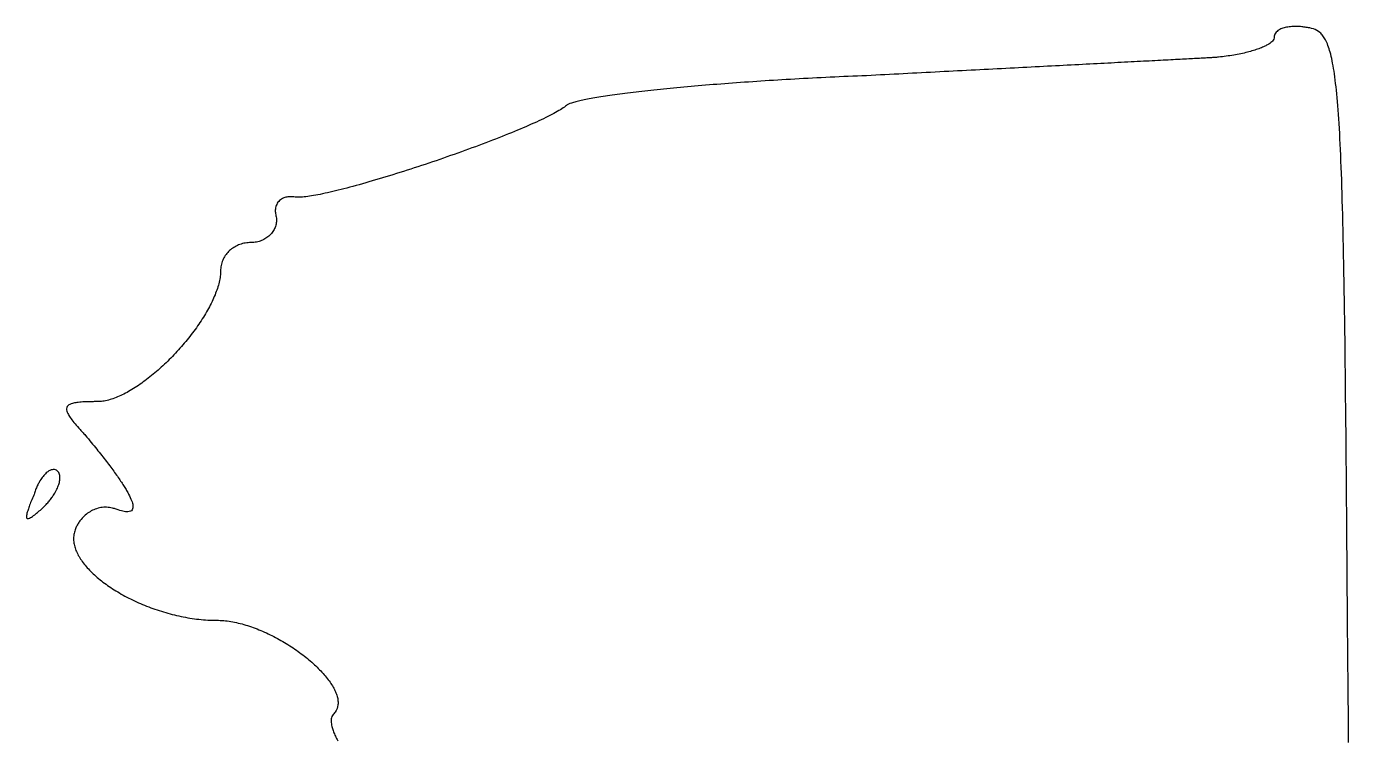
# Model space of a CAD drawing. Header units: metres. Extents: x 11 to 1970, y 60 to 2209.
# Drawn here: x 1302 to 1968, y 1849 to 2209 of the extents above; entities that cross this region are included whole.
import ezdxf

# ---------------------------------------------------------------- set-up
doc = ezdxf.new("R2010")
doc.units = ezdxf.units.M

msp = doc.modelspace()

# ---------------------------------------------------------------- linework, layer by layer
msp.add_lwpolyline([(1967.513469, 1848.502476), (1967.479, 1853.776), (1967.442071, 1859.112884), (1967.402688, 1864.513152), (1967.360857, 1869.976828), (1967.316584, 1875.503936), (1967.269875, 1881.0945), (1967.220736, 1886.748544), (1967.169173, 1892.466092), (1967.115192, 1898.247168), (1967.058799, 1904.091796), (1967, 1910), (1966.940284, 1918.085529), (1966.881072, 1926.023032), (1966.822268, 1933.813883), (1966.763776, 1941.459456), (1966.7055, 1948.961125), (1966.647344, 1956.320264), (1966.589212, 1963.538247), (1966.531008, 1970.616448), (1966.472636, 1977.556241), (1966.414, 1984.359), (1966.355004, 1991.026099), (1966.295552, 1997.558912), (1966.235548, 2003.958813), (1966.174896, 2010.227176), (1966.1135, 2016.365375), (1966.051264, 2022.374784), (1965.988092, 2028.256777), (1965.923888, 2034.012728), (1965.858556, 2039.644011), (1965.792, 2045.152), (1965.724124, 2050.538069), (1965.654832, 2055.803592), (1965.584028, 2060.949943), (1965.511616, 2065.978496), (1965.4375, 2070.890625), (1965.361584, 2075.687704), (1965.283772, 2080.371107), (1965.203968, 2084.942208), (1965.122076, 2089.402381), (1965.038, 2093.753), (1964.951644, 2097.995439), (1964.862912, 2102.131072), (1964.771708, 2106.161273), (1964.677936, 2110.087416), (1964.5815, 2113.910875), (1964.482304, 2117.633024), (1964.380252, 2121.255237), (1964.275248, 2124.778888), (1964.167196, 2128.205351), (1964.056, 2131.536), (1963.941564, 2134.772209), (1963.823792, 2137.915352), (1963.702588, 2140.966803), (1963.577856, 2143.927936), (1963.4495, 2146.800125), (1963.317424, 2149.584744), (1963.181532, 2152.283167), (1963.041728, 2154.896768), (1962.897916, 2157.426921), (1962.75, 2159.875), (1962.597884, 2162.242379), (1962.441472, 2164.530432), (1962.280668, 2166.740533), (1962.115376, 2168.874056), (1961.9455, 2170.932375), (1961.770944, 2172.916864), (1961.591612, 2174.828897), (1961.407408, 2176.669848), (1961.218236, 2178.441091), (1961.024, 2180.144), (1960.824604, 2181.779949), (1960.619952, 2183.350312), (1960.409948, 2184.856463), (1960.194496, 2186.299776), (1959.9735, 2187.681625), (1959.746864, 2189.003384), (1959.514492, 2190.266427), (1959.276288, 2191.472128), (1959.032156, 2192.621861), (1958.782, 2193.717), (1958.525724, 2194.758919), (1958.263232, 2195.748992), (1957.994428, 2196.688593), (1957.719216, 2197.579096), (1957.4375, 2198.421875), (1957.149184, 2199.218304), (1956.854172, 2199.969757), (1956.552368, 2200.677608), (1956.243676, 2201.343231), (1955.928, 2201.968), (1955.605244, 2202.553289), (1955.275312, 2203.100472), (1954.938108, 2203.610923), (1954.593536, 2204.086016), (1954.2415, 2204.527125), (1953.881904, 2204.935624), (1953.514652, 2205.312887), (1953.139648, 2205.660288), (1952.366, 2206.271), (1951.560192, 2206.778752), (1950.721456, 2207.194536), (1949.849024, 2207.529344), (1948.942128, 2207.794168), (1948, 2208), (1947.402448, 2208.115208), (1946.809984, 2208.220864), (1946.222896, 2208.317016), (1945.641472, 2208.403712), (1945.066, 2208.481), (1944.496768, 2208.548928), (1943.934064, 2208.607544), (1943.378176, 2208.656896), (1942.829392, 2208.697032), (1942.288, 2208.728), (1941.754288, 2208.749848), (1941.228544, 2208.762624), (1940.711056, 2208.766376), (1940.202112, 2208.761152), (1939.702, 2208.747), (1938.969022, 2208.709137), (1938.257536, 2208.651456), (1937.568514, 2208.574119), (1936.902928, 2208.477288), (1936.26175, 2208.361125), (1935.645952, 2208.225792), (1935.056506, 2208.071451), (1934.494384, 2207.898264), (1933.960558, 2207.706393), (1933.456, 2207.496), (1932.981682, 2207.267247), (1932.538576, 2207.020296), (1931.998, 2206.663), (1931.516944, 2206.274024), (1931.097712, 2205.853752), (1930.742608, 2205.402568), (1930.453936, 2204.920856), (1930.234, 2204.409), (1930.085104, 2203.867384), (1930.009552, 2203.296392), (1930, 2203), (1929.889125, 2202.393125), (1929.644977, 2201.899345), (1929.268061, 2201.400285), (1928.901248, 2201.02368), (1928.464667, 2200.645995), (1927.960424, 2200.26804), (1927.390625, 2199.890625), (1926.757376, 2199.51456), (1926.301, 2199.265), (1925.817984, 2199.01664), (1925.308952, 2198.76972), (1924.774528, 2198.52448), (1924.215336, 2198.28116), (1923.632, 2198.04), (1923.025144, 2197.80124), (1922.395392, 2197.56512), (1921.743368, 2197.33188), (1921.069696, 2197.10176), (1920.375, 2196.875), (1919.659904, 2196.65184), (1918.925032, 2196.43252), (1918.171008, 2196.21728), (1917.398456, 2196.00636), (1916.608, 2195.8), (1915.800264, 2195.59844), (1914.975872, 2195.40192), (1914.135448, 2195.21068), (1913.279616, 2195.02496), (1912.409, 2194.845), (1911.524224, 2194.67104), (1910.625912, 2194.50332), (1909.714688, 2194.34208), (1908.791176, 2194.18756), (1907.856, 2194.04), (1906.909784, 2193.89964), (1905.953152, 2193.76672), (1904.986728, 2193.64148), (1904.011136, 2193.52416), (1903.027, 2193.415), (1902.034944, 2193.31424), (1901.536141, 2193.267085), (1901.035592, 2193.22212), (1900.533375, 2193.179375), (1900.029568, 2193.13888), (1899.524249, 2193.100665), (1899.017496, 2193.06476), (1898.509387, 2193.031195), (1898, 2193), (1897.442061, 2192.969103), (1896.848488, 2192.936424), (1896.219647, 2192.901981), (1895.555904, 2192.865792), (1894.857625, 2192.827875), (1894.125176, 2192.788248), (1893.358923, 2192.746929), (1892.559232, 2192.703936), (1891.726469, 2192.659287), (1890.861, 2192.613), (1889.963191, 2192.565093), (1889.033408, 2192.515584), (1888.072017, 2192.464491), (1887.079384, 2192.411832), (1886.055875, 2192.357625), (1885.001856, 2192.301888), (1883.917693, 2192.244639), (1882.803752, 2192.185896), (1881.660399, 2192.125677), (1880.488, 2192.064), (1879.286921, 2192.000883), (1878.057528, 2191.936344), (1876.800187, 2191.870401), (1875.515264, 2191.803072), (1874.203125, 2191.734375), (1872.864136, 2191.664328), (1871.498663, 2191.592949), (1870.107072, 2191.520256), (1868.689729, 2191.446267), (1867.247, 2191.371), (1865.779251, 2191.294473), (1864.286848, 2191.216704), (1862.770157, 2191.137711), (1861.229544, 2191.057512), (1859.665375, 2190.976125), (1858.078016, 2190.893568), (1856.467833, 2190.809859), (1854.835192, 2190.725016), (1853.180459, 2190.639057), (1851.504, 2190.552), (1849.806181, 2190.463863), (1848.087368, 2190.374664), (1846.347927, 2190.284421), (1844.588224, 2190.193152), (1842.808625, 2190.100875), (1841.009496, 2190.007608), (1839.191203, 2189.913369), (1837.354112, 2189.818176), (1835.498589, 2189.722047), (1833.625, 2189.625), (1831.733711, 2189.527053), (1829.825088, 2189.428224), (1827.899497, 2189.328531), (1825.957304, 2189.227992), (1823.998875, 2189.126625), (1822.024576, 2189.024448), (1820.034773, 2188.921479), (1818.029832, 2188.817736), (1816.010119, 2188.713237), (1813.976, 2188.608), (1811.927841, 2188.502043), (1809.866008, 2188.395384), (1807.790867, 2188.288041), (1805.702784, 2188.180032), (1803.602125, 2188.071375), (1801.489256, 2187.962088), (1799.364543, 2187.852189), (1797.228352, 2187.741696), (1795.081049, 2187.630627), (1792.923, 2187.519), (1790.754571, 2187.406833), (1788.576128, 2187.294144), (1786.388037, 2187.180951), (1784.190664, 2187.067272), (1781.984375, 2186.953125), (1779.769536, 2186.838528), (1777.546513, 2186.723499), (1775.315672, 2186.608056), (1773.077379, 2186.492217), (1770.832, 2186.376), (1768.579901, 2186.259423), (1766.321448, 2186.142504), (1764.057007, 2186.025261), (1761.786944, 2185.907712), (1759.511625, 2185.789875), (1757.231416, 2185.671768), (1754.946683, 2185.553409), (1752.657792, 2185.434816), (1750.365109, 2185.316007), (1748.069, 2185.197), (1745.769831, 2185.077813), (1743.467968, 2184.958464), (1741.163777, 2184.838971), (1738.857624, 2184.719352), (1736.549875, 2184.599625), (1734.240896, 2184.479808), (1731.931053, 2184.359919), (1729.620712, 2184.239976), (1727.310239, 2184.119997), (1725, 2184), (1722.692753, 2183.908806), (1720.391224, 2183.815248), (1718.095731, 2183.719362), (1715.806592, 2183.621184), (1713.524125, 2183.52075), (1711.248648, 2183.418096), (1708.980479, 2183.313258), (1706.719936, 2183.206272), (1704.467337, 2183.097174), (1702.223, 2182.986), (1699.987243, 2182.872786), (1697.760384, 2182.757568), (1695.542741, 2182.640382), (1693.334632, 2182.521264), (1691.136375, 2182.40025), (1688.948288, 2182.277376), (1686.770689, 2182.152678), (1684.603896, 2182.026192), (1682.448227, 2181.897954), (1680.304, 2181.768), (1678.171533, 2181.636366), (1676.051144, 2181.503088), (1673.943151, 2181.368202), (1671.847872, 2181.231744), (1669.765625, 2181.09375), (1667.696728, 2180.954256), (1665.641499, 2180.813298), (1663.600256, 2180.670912), (1661.573317, 2180.527134), (1659.561, 2180.382), (1657.563623, 2180.235546), (1655.581504, 2180.087808), (1653.614961, 2179.938822), (1651.664312, 2179.788624), (1649.729875, 2179.63725), (1647.811968, 2179.484736), (1645.910909, 2179.331118), (1644.027016, 2179.176432), (1642.160607, 2179.020714), (1640.312, 2178.864), (1638.481513, 2178.706326), (1636.669464, 2178.547728), (1634.876171, 2178.388242), (1633.101952, 2178.227904), (1631.347125, 2178.06675), (1629.612008, 2177.904816), (1627.896919, 2177.742138), (1626.202176, 2177.578752), (1624.528097, 2177.414694), (1622.875, 2177.25), (1621.243203, 2177.084706), (1619.633024, 2176.918848), (1618.044781, 2176.752462), (1616.478792, 2176.585584), (1614.935375, 2176.41825), (1613.414848, 2176.250496), (1611.917529, 2176.082358), (1610.443736, 2175.913872), (1608.993787, 2175.745074), (1607.568, 2175.576), (1606.166693, 2175.406686), (1604.790184, 2175.237168), (1603.438791, 2175.067482), (1602.112832, 2174.897664), (1600.812625, 2174.72775), (1599.538488, 2174.557776), (1598.290739, 2174.387778), (1597.069696, 2174.217792), (1595.875677, 2174.047854), (1594.709, 2173.878), (1593.569983, 2173.708266), (1592.458944, 2173.538688), (1591.376201, 2173.369302), (1590.322072, 2173.200144), (1589.296875, 2173.03125), (1588.300928, 2172.862656), (1587.334549, 2172.694398), (1586.398056, 2172.526512), (1585.491767, 2172.359034), (1584.616, 2172.192), (1583.771073, 2172.025446), (1582.957304, 2171.859408), (1582.175011, 2171.693922), (1581.424512, 2171.529024), (1580.706125, 2171.36475), (1580.020168, 2171.201136), (1579.366959, 2171.038218), (1578.746816, 2170.876032), (1578.160057, 2170.714614), (1577.607, 2170.554), (1577.087963, 2170.394226), (1576.603264, 2170.235328), (1575.738152, 2169.920304), (1575.014208, 2169.609216), (1574.433976, 2169.302352), (1574, 2169), (1573.492884, 2168.603162), (1572.932272, 2168.192896), (1572.319268, 2167.769574), (1571.654976, 2167.333568), (1570.9405, 2166.88525), (1570.176944, 2166.424992), (1569.365412, 2165.953166), (1568.507008, 2165.470144), (1567.602836, 2164.976298), (1566.654, 2164.472), (1565.661604, 2163.957622), (1564.626752, 2163.433536), (1563.550548, 2162.900114), (1562.434096, 2162.357728), (1561.2785, 2161.80675), (1560.084864, 2161.247552), (1558.854292, 2160.680506), (1557.587888, 2160.105984), (1556.286756, 2159.524358), (1554.952, 2158.936), (1553.584724, 2158.341282), (1552.186032, 2157.740576), (1550.757028, 2157.134254), (1549.298816, 2156.522688), (1547.8125, 2155.90625), (1546.299184, 2155.285312), (1544.759972, 2154.660246), (1543.195968, 2154.031424), (1541.608276, 2153.399218), (1539.998, 2152.764), (1538.366244, 2152.126142), (1536.714112, 2151.486016), (1535.042708, 2150.843994), (1533.353136, 2150.200448), (1531.6465, 2149.55575), (1529.923904, 2148.910272), (1528.186452, 2148.264386), (1526.435248, 2147.618464), (1524.671396, 2146.972878), (1522.896, 2146.328), (1521.110164, 2145.684202), (1519.314992, 2145.041856), (1517.511588, 2144.401334), (1515.701056, 2143.763008), (1513.8845, 2143.12725), (1512.063024, 2142.494432), (1510.237732, 2141.864926), (1508.409728, 2141.239104), (1506.580116, 2140.617338), (1504.75, 2140), (1502.920484, 2139.387462), (1501.092672, 2138.780096), (1499.267668, 2138.178274), (1497.446576, 2137.582368), (1495.6305, 2136.99275), (1493.820544, 2136.409792), (1492.017812, 2135.833866), (1490.223408, 2135.265344), (1488.438436, 2134.704598), (1486.664, 2134.152), (1484.901204, 2133.607922), (1483.151152, 2133.072736), (1481.414948, 2132.546814), (1479.693696, 2132.030528), (1477.9885, 2131.52425), (1476.300464, 2131.028352), (1474.630692, 2130.543206), (1472.980288, 2130.069184), (1471.350356, 2129.606658), (1469.742, 2129.156), (1468.156324, 2128.717582), (1466.594432, 2128.291776), (1465.057428, 2127.878954), (1463.546416, 2127.479488), (1462.0625, 2127.09375), (1460.606784, 2126.722112), (1459.180372, 2126.364946), (1457.784368, 2126.022624), (1456.419876, 2125.695518), (1455.088, 2125.384), (1453.789844, 2125.088442), (1452.526512, 2124.809216), (1451.299108, 2124.546694), (1450.108736, 2124.301248), (1448.9565, 2124.07325), (1447.843504, 2123.863072), (1446.770852, 2123.671086), (1445.739648, 2123.497664), (1444.750996, 2123.343178), (1443.806, 2123.208), (1442.905764, 2123.092502), (1442.051392, 2122.997056), (1441.243988, 2122.922034), (1440.484656, 2122.867808), (1439.7745, 2122.83475), (1439.114624, 2122.823232), (1438.506132, 2122.833626), (1437.950128, 2122.866304), (1437.447716, 2122.921638), (1436.790903, 2123.028205), (1436.174592, 2123.09152), (1435.575129, 2123.123515), (1434.993, 2123.125), (1434.428691, 2123.096785), (1433.882688, 2123.03968), (1433.355477, 2122.954495), (1432.847544, 2122.84204), (1432.359375, 2122.703125), (1431.740067, 2122.478145), (1431.157911, 2122.209485), (1430.614059, 2121.899065), (1430.109663, 2121.548805), (1429.645875, 2121.160625), (1429.223847, 2120.736445), (1428.844731, 2120.278185), (1428.509679, 2119.787765), (1428.219843, 2119.267105), (1427.976375, 2118.718125), (1427.780427, 2118.142745), (1427.633151, 2117.542885), (1427.535699, 2116.920465), (1427.489223, 2116.277405), (1427.494875, 2115.615625), (1427.534016, 2115.10816), (1427.603613, 2114.592055), (1427.704152, 2114.06812), (1427.836119, 2113.537165), (1428, 2113), (1428.071235, 2112.372835), (1428.10548, 2111.75188), (1428.103545, 2111.137945), (1428.06624, 2110.53184), (1427.994375, 2109.934375), (1427.88876, 2109.34636), (1427.750205, 2108.768605), (1427.57952, 2108.20192), (1427.377515, 2107.647115), (1427.145, 2107.105), (1426.882785, 2106.576385), (1426.59168, 2106.06208), (1426.272495, 2105.562895), (1425.92604, 2105.07964), (1425.553125, 2104.613125), (1425.15456, 2104.16416), (1424.731155, 2103.733555), (1424.28372, 2103.32212), (1423.813065, 2102.930665), (1423.32, 2102.56), (1422.805335, 2102.210935), (1422.26988, 2101.88428), (1421.714445, 2101.580845), (1421.13984, 2101.30144), (1420.546875, 2101.046875), (1419.93636, 2100.81796), (1419.309105, 2100.615505), (1418.66592, 2100.44032), (1418.007615, 2100.293215), (1417.335, 2100.175), (1416.648885, 2100.086485), (1415.95008, 2100.02848), (1415.239395, 2100.001795), (1414.521248, 2099.992832), (1413.80825, 2099.9555), (1413.102272, 2099.886848), (1412.404286, 2099.787524), (1411.715264, 2099.658176), (1411.036178, 2099.499452), (1410.368, 2099.312), (1409.711702, 2099.096468), (1409.068256, 2098.853504), (1408.438634, 2098.583756), (1407.823808, 2098.287872), (1407.22475, 2097.9665), (1406.642432, 2097.620288), (1406.077826, 2097.249884), (1405.531904, 2096.855936), (1405.005638, 2096.439092), (1404.5, 2096), (1404.015962, 2095.539308), (1403.554496, 2095.057664), (1403.116574, 2094.555716), (1402.703168, 2094.034112), (1402.31525, 2093.4935), (1401.953792, 2092.934528), (1401.619766, 2092.357844), (1401.314144, 2091.764096), (1401.037898, 2091.153932), (1400.792, 2090.528), (1400.577422, 2089.886948), (1400.395136, 2089.231424), (1400.246114, 2088.562076), (1400.131328, 2087.879552), (1400.05175, 2087.1845), (1400.008352, 2086.477568), (1399.988058, 2085.304063), (1399.952464, 2084.596504), (1399.893566, 2083.877701), (1399.811712, 2083.148032), (1399.70725, 2082.407875), (1399.580528, 2081.657608), (1399.431894, 2080.897609), (1399.261696, 2080.128256), (1399.070282, 2079.349927), (1398.858, 2078.563), (1398.625198, 2077.767853), (1398.372224, 2076.964864), (1398.099426, 2076.154411), (1397.807152, 2075.336872), (1397.49575, 2074.512625), (1397.165568, 2073.682048), (1396.816954, 2072.845519), (1396.450256, 2072.003416), (1396.065822, 2071.156117), (1395.664, 2070.304), (1395.245138, 2069.447443), (1394.809584, 2068.586824), (1394.357686, 2067.722521), (1393.889792, 2066.854912), (1393.40625, 2065.984375), (1392.907408, 2065.111288), (1392.393614, 2064.236029), (1391.865216, 2063.358976), (1391.322562, 2062.480507), (1390.766, 2061.601), (1390.195878, 2060.720833), (1389.612544, 2059.840384), (1389.016346, 2058.960031), (1388.407632, 2058.080152), (1387.78675, 2057.201125), (1387.154048, 2056.323328), (1386.509874, 2055.447139), (1385.854576, 2054.572936), (1385.188502, 2053.701097), (1384.512, 2052.832), (1383.825418, 2051.966023), (1383.129104, 2051.103544), (1382.423406, 2050.244941), (1381.708672, 2049.390592), (1380.98525, 2048.540875), (1380.253488, 2047.696168), (1379.513734, 2046.856849), (1378.766336, 2046.023296), (1378.011642, 2045.195887), (1377.25, 2044.375), (1376.481758, 2043.561013), (1375.707264, 2042.754304), (1374.926866, 2041.955251), (1374.140912, 2041.164232), (1373.34975, 2040.381625), (1372.553728, 2039.607808), (1371.753194, 2038.843159), (1370.948496, 2038.088056), (1370.139982, 2037.342877), (1369.328, 2036.608), (1368.512898, 2035.883803), (1367.695024, 2035.170664), (1366.874726, 2034.468961), (1366.052352, 2033.779072), (1365.22825, 2033.101375), (1364.402768, 2032.436248), (1363.576254, 2031.784069), (1362.749056, 2031.145216), (1361.921522, 2030.520067), (1361.094, 2029.909), (1360.266838, 2029.312393), (1359.440384, 2028.730624), (1358.614986, 2028.164071), (1357.790992, 2027.613112), (1356.96875, 2027.078125), (1356.148608, 2026.559488), (1355.330914, 2026.057579), (1354.516016, 2025.572776), (1353.704262, 2025.105457), (1352.896, 2024.656), (1352.091578, 2024.224783), (1351.291344, 2023.812184), (1350.495646, 2023.418581), (1349.704832, 2023.044352), (1348.91925, 2022.689875), (1348.139248, 2022.355528), (1347.365174, 2022.041689), (1346.597376, 2021.748736), (1345.836202, 2021.477047), (1345.082, 2021.227), (1344.335118, 2020.998973), (1343.595904, 2020.793344), (1342.864706, 2020.610491), (1342.141872, 2020.450792), (1341.42775, 2020.314625), (1340.722688, 2020.202368), (1340.027034, 2020.114399), (1339.341136, 2020.051096), (1338.665342, 2020.012837), (1338, 2020), (1337.435397, 2019.999389), (1336.881576, 2019.997512), (1336.338519, 2019.994303), (1335.806208, 2019.989696), (1335.284625, 2019.983625), (1334.773752, 2019.976024), (1334.273571, 2019.966827), (1333.305213, 2019.943381), (1332.379407, 2019.912759), (1331.496009, 2019.874433), (1330.654875, 2019.827875), (1329.855861, 2019.772557), (1329.098823, 2019.707951), (1328.383617, 2019.633529), (1327.710099, 2019.548763), (1327.078125, 2019.453125), (1326.487551, 2019.346087), (1325.938233, 2019.227121), (1325.430027, 2019.095699), (1324.744488, 2018.874056), (1324.150641, 2018.621417), (1323.648, 2018.336), (1323.236079, 2018.016023), (1322.827131, 2017.532547), (1322.577447, 2016.980239), (1322.485875, 2016.354875), (1322.520264, 2015.835368), (1322.642457, 2015.270609), (1322.851968, 2014.658816), (1323.148311, 2013.998207), (1323.393873, 2013.529801), (1323.677667, 2013.038379), (1323.999549, 2012.523413), (1324.359375, 2011.984375), (1324.757001, 2011.420737), (1325.192283, 2010.831971), (1325.665077, 2010.217549), (1326.175239, 2009.576943), (1326.722625, 2008.909625), (1327.307091, 2008.215067), (1327.928493, 2007.492741), (1328.586687, 2006.742119), (1328.929536, 2006.356032), (1329.281529, 2005.962673), (1329.642648, 2005.561976), (1330.012875, 2005.153875), (1330.392192, 2004.738304), (1330.780581, 2004.315197), (1331.178024, 2003.884488), (1331.584503, 2003.446111), (1332, 2003), (1332.744297, 2002.105102), (1333.477176, 2001.220416), (1334.198619, 2000.345954), (1334.908608, 1999.481728), (1335.607125, 1998.62775), (1336.294152, 1997.784032), (1336.969671, 1996.950586), (1337.633664, 1996.127424), (1338.286113, 1995.314558), (1338.927, 1994.512), (1339.556307, 1993.719762), (1340.174016, 1992.937856), (1340.780109, 1992.166294), (1341.374568, 1991.405088), (1341.957375, 1990.65425), (1342.528512, 1989.913792), (1343.087961, 1989.183726), (1343.635704, 1988.464064), (1344.171723, 1987.754818), (1344.696, 1987.056), (1345.208517, 1986.367622), (1345.709256, 1985.689696), (1346.198199, 1985.022234), (1346.675328, 1984.365248), (1347.140625, 1983.71875), (1347.594072, 1983.082752), (1348.035651, 1982.457266), (1348.465344, 1981.842304), (1348.883133, 1981.237878), (1349.289, 1980.644), (1349.682927, 1980.060682), (1350.064896, 1979.487936), (1350.434889, 1978.925774), (1350.792888, 1978.374208), (1351.138875, 1977.83325), (1351.472832, 1977.302912), (1351.794741, 1976.783206), (1352.104584, 1976.274144), (1352.402343, 1975.775738), (1352.688, 1975.288), (1352.961537, 1974.810942), (1353.222936, 1974.344576), (1353.472179, 1973.888914), (1353.709248, 1973.443968), (1354.146792, 1972.586272), (1354.535424, 1971.771584), (1354.875, 1971), (1355.165376, 1970.271616), (1355.406408, 1969.586528), (1355.597952, 1968.944832), (1355.739864, 1968.346624), (1355.832, 1967.792), (1355.874216, 1967.281056), (1355.843625, 1966.59675), (1355.699904, 1966.011264), (1355.442567, 1965.524922), (1355.071128, 1965.138048), (1354.585101, 1964.850966), (1353.984, 1964.664), (1353.267339, 1964.577474), (1352.725125, 1964.57575), (1352.131191, 1964.618906), (1351.485393, 1964.707038), (1350.787587, 1964.840242), (1350.037629, 1965.018614), (1349.235375, 1965.24225), (1348.380681, 1965.511246), (1347.473403, 1965.825698), (1347, 1966), (1346.518856, 1966.17044), (1346.035648, 1966.32192), (1345.550712, 1966.45468), (1344.820803, 1966.619245), (1344.088896, 1966.74304), (1343.356125, 1966.826875), (1342.623624, 1966.87156), (1341.892527, 1966.877905), (1341.163968, 1966.84672), (1340.439081, 1966.778815), (1339.719, 1966.675), (1339.004859, 1966.536085), (1338.297792, 1966.36288), (1337.598933, 1966.156195), (1336.909416, 1965.91684), (1336.230375, 1965.645625), (1335.562944, 1965.34336), (1334.908257, 1965.010855), (1334.267448, 1964.64892), (1333.641651, 1964.258365), (1333.032, 1963.84), (1332.439629, 1963.394635), (1331.865672, 1962.92308), (1331.311263, 1962.426145), (1330.777536, 1961.90464), (1330.265625, 1961.359375), (1329.776664, 1960.79116), (1329.464, 1960.4), (1329.162376, 1959.99924), (1328.872128, 1959.58912), (1328.593592, 1959.16988), (1328.327104, 1958.74176), (1328.073, 1958.305), (1327.831616, 1957.85984), (1327.603288, 1957.40652), (1327.388352, 1956.94528), (1327.187144, 1956.47636), (1327, 1956), (1326.774945, 1955.427635), (1326.57956, 1954.85068), (1326.413515, 1954.269345), (1326.27648, 1953.68384), (1326.168125, 1953.094375), (1326.08812, 1952.50116), (1326.036135, 1951.904405), (1326.01184, 1951.30432), (1326.014905, 1950.701115), (1326.045, 1950.095), (1326.101795, 1949.486185), (1326.18496, 1948.87488), (1326.294165, 1948.261295), (1326.42908, 1947.64564), (1326.589375, 1947.028125), (1326.77472, 1946.40896), (1326.984785, 1945.788355), (1327.21924, 1945.16652), (1327.477755, 1944.543665), (1327.76, 1943.92), (1328.065645, 1943.295735), (1328.39436, 1942.67108), (1328.745815, 1942.046245), (1329.11968, 1941.42144), (1329.515625, 1940.796875), (1329.93332, 1940.17276), (1330.372435, 1939.549305), (1330.83264, 1938.92672), (1331.313605, 1938.305215), (1331.815, 1937.685), (1332.336495, 1937.066285), (1332.87776, 1936.44928), (1333.438465, 1935.834195), (1334.01828, 1935.22124), (1334.616875, 1934.610625), (1335.23392, 1934.00256), (1335.869085, 1933.397255), (1336.52204, 1932.79492), (1337.192455, 1932.195765), (1337.88, 1931.6), (1338.584345, 1931.007835), (1339.30516, 1930.41948), (1340.042115, 1929.835145), (1340.79488, 1929.25504), (1341.563125, 1928.679375), (1342.34652, 1928.10836), (1343.144735, 1927.542205), (1343.95744, 1926.98112), (1344.784305, 1926.425315), (1345.625, 1925.875), (1346.479195, 1925.330385), (1347.34656, 1924.79168), (1348.226765, 1924.259095), (1349.11948, 1923.73284), (1350.024375, 1923.213125), (1350.94112, 1922.70016), (1351.869385, 1922.194155), (1352.80884, 1921.69532), (1353.759155, 1921.203865), (1354.72, 1920.72), (1355.691045, 1920.243935), (1356.67196, 1919.77588), (1357.662415, 1919.316045), (1358.66208, 1918.86464), (1359.670625, 1918.421875), (1360.68772, 1917.98796), (1361.713035, 1917.563105), (1362.74624, 1917.14752), (1363.787005, 1916.741415), (1364.835, 1916.345), (1365.889895, 1915.958485), (1366.95136, 1915.58208), (1368.019065, 1915.215995), (1369.09268, 1914.86044), (1370.171875, 1914.515625), (1371.25632, 1914.18176), (1372.345685, 1913.859055), (1373.43964, 1913.54772), (1374.537855, 1913.247965), (1375.64, 1912.96), (1376.745745, 1912.684035), (1377.85476, 1912.42028), (1378.966715, 1912.168945), (1380.08128, 1911.93024), (1381.198125, 1911.704375), (1382.31692, 1911.49156), (1383.437335, 1911.292005), (1384.55904, 1911.10592), (1385.681705, 1910.933515), (1386.805, 1910.775), (1387.928595, 1910.630585), (1389.05216, 1910.50048), (1390.175365, 1910.384895), (1391.29788, 1910.28404), (1392.419375, 1910.198125), (1393.53952, 1910.12736), (1394.657985, 1910.071955), (1395.77444, 1910.03212), (1396.888555, 1910.008065), (1398, 1910), (1398.873833, 1909.989855), (1399.755064, 1909.95964), (1400.643291, 1909.909685), (1401.538112, 1909.84032), (1402.439125, 1909.751875), (1403.345928, 1909.64468), (1404.258119, 1909.519065), (1405.175296, 1909.37536), (1406.097057, 1909.213895), (1407.023, 1909.035), (1407.952723, 1908.839005), (1408.885824, 1908.62624), (1409.821901, 1908.397035), (1410.760552, 1908.15172), (1411.701375, 1907.890625), (1412.643968, 1907.61408), (1413.587929, 1907.322415), (1414.532856, 1907.01596), (1415.478347, 1906.695045), (1416.424, 1906.36), (1417.369413, 1906.011155), (1418.314184, 1905.64884), (1419.257911, 1905.273385), (1420.200192, 1904.88512), (1421.140625, 1904.484375), (1422.078808, 1904.07148), (1423.014339, 1903.646765), (1423.946816, 1903.21056), (1424.875837, 1902.763195), (1425.801, 1902.305), (1426.721903, 1901.836305), (1427.638144, 1901.35744), (1428.549321, 1900.868735), (1429.455032, 1900.37052), (1430.354875, 1899.863125), (1431.248448, 1899.34688), (1432.135349, 1898.822115), (1433.015176, 1898.28916), (1433.887527, 1897.748345), (1434.752, 1897.2), (1435.608193, 1896.644455), (1436.455704, 1896.08204), (1437.294131, 1895.513085), (1438.123072, 1894.93792), (1438.942125, 1894.356875), (1439.750888, 1893.77028), (1440.548959, 1893.178465), (1441.335936, 1892.58176), (1442.111417, 1891.980495), (1442.875, 1891.375), (1443.626283, 1890.765605), (1444.364864, 1890.15264), (1445.090341, 1889.536435), (1445.802312, 1888.91732), (1446.500375, 1888.295625), (1447.184128, 1887.67168), (1447.853169, 1887.045815), (1448.507096, 1886.41836), (1449.145507, 1885.789645), (1449.768, 1885.16), (1450.374173, 1884.529755), (1450.963624, 1883.89924), (1451.535951, 1883.268785), (1452.090752, 1882.63872), (1452.627625, 1882.009375), (1453.146168, 1881.38108), (1453.645979, 1880.754165), (1454.126656, 1880.12896), (1454.587797, 1879.505795), (1455.029, 1878.885), (1455.449863, 1878.266905), (1455.849984, 1877.65184), (1456.228961, 1877.040135), (1456.586392, 1876.43212), (1456.921875, 1875.828125), (1457.235008, 1875.22848), (1457.525389, 1874.633515), (1457.792616, 1874.04356), (1458.036287, 1873.458945), (1458.256, 1872.88), (1458.451353, 1872.307055), (1458.621944, 1871.74044), (1458.767371, 1871.180485), (1458.887232, 1870.62752), (1458.981125, 1870.081875), (1459.048648, 1869.54388), (1459.089399, 1869.013865), (1459.102976, 1868.49216), (1459.088977, 1867.979095), (1459.047, 1867.475), (1458.877504, 1866.49504), (1458.591272, 1865.55492), (1458.185088, 1864.65728), (1457.655736, 1863.80476), (1457.343867, 1863.396245), (1457, 1863), (1456.56288, 1862.597504), (1456.21024, 1862.112832), (1455.94016, 1861.550208), (1455.75072, 1860.913856), (1455.660405, 1860.390749), (1455.61356, 1859.830328), (1455.609375, 1859.234375), (1455.64704, 1858.604672), (1455.725745, 1857.943001), (1455.84468, 1857.251144), (1456.003035, 1856.530883), (1456.130105, 1856.035809), (1456.274095, 1855.529431), (1456.434765, 1855.012277), (1456.611875, 1854.484875), (1456.805185, 1853.947753), (1457.014455, 1853.401439), (1457.239445, 1852.846461), (1457.479915, 1852.283347), (1457.735625, 1851.712625), (1458.006335, 1851.134823), (1458.291805, 1850.550469), (1458.591795, 1849.960091), (1458.906065, 1849.364217)])
msp.add_lwpolyline([(1306, 1973), (1305.648416, 1972.175576), (1305.313728, 1971.382208), (1304.996032, 1970.619752), (1304.695424, 1969.888064), (1304.412, 1969.187), (1304.145856, 1968.516416), (1303.897088, 1967.876168), (1303.665792, 1967.266112), (1303.452064, 1966.686104), (1303.256, 1966.136), (1303.077696, 1965.615656), (1302.917248, 1965.124928), (1302.710266, 1964.444051), (1302.544, 1963.829), (1302.418774, 1963.279289), (1302.316206, 1962.647141), (1302.287942, 1962.129137), (1302.386546, 1961.563631), (1302.78525, 1961.198375), (1303.288062, 1961.210957), (1303.842592, 1961.405912), (1304.376, 1961.681), (1304.828934, 1961.956049), (1305.327552, 1962.289472), (1305.872178, 1962.680783), (1306.463136, 1963.129496), (1306.883008, 1963.460288), (1307.323712, 1963.816232), (1307.785344, 1964.197184), (1308.268, 1964.603), (1308.771776, 1965.033536), (1309.296768, 1965.488648), (1309.843072, 1965.968192), (1310.410784, 1966.472024), (1311, 1967), (1311.415184, 1967.421152), (1311.820672, 1967.844416), (1312.216368, 1968.269504), (1312.602176, 1968.696128), (1312.978, 1969.124), (1313.343744, 1969.552832), (1313.699312, 1969.982336), (1314.044608, 1970.412224), (1314.379536, 1970.842208), (1314.704, 1971.272), (1315.017904, 1971.701312), (1315.321152, 1972.129856), (1315.613648, 1972.557344), (1315.895296, 1972.983488), (1316.166, 1973.408), (1316.551326, 1974.041078), (1316.911488, 1974.668864), (1317.246162, 1975.290386), (1317.555024, 1975.904672), (1317.83775, 1976.51075), (1318.094016, 1977.107648), (1318.323498, 1977.694394), (1318.525872, 1978.270016), (1318.700814, 1978.833542), (1318.848, 1979.384), (1318.967106, 1979.920418), (1319.057808, 1980.441824), (1319.119782, 1980.947246), (1319.157166, 1981.594598), (1319.142134, 1982.209502), (1319.073918, 1982.789654), (1318.95175, 1983.33275), (1318.774862, 1983.836486), (1318.542486, 1984.298558), (1318.253854, 1984.716662), (1317.909106, 1985.087603), (1317.428896, 1985.454248), (1316.909086, 1985.703593), (1316.354176, 1985.837888), (1315.768666, 1985.859383), (1315.157056, 1985.770328), (1314.652, 1985.621), (1314.135424, 1985.403512), (1313.609632, 1985.119016), (1313.076928, 1984.768664), (1312.67425, 1984.463375), (1312.269952, 1984.122176), (1311.865006, 1983.745553), (1311.460384, 1983.333992), (1311.057058, 1982.887979), (1310.656, 1982.408), (1310.258182, 1981.894541), (1309.864576, 1981.348088), (1309.476154, 1980.769127), (1309.093888, 1980.158144), (1308.71875, 1979.515625), (1308.473098, 1979.069999), (1308.231334, 1978.610717), (1307.993746, 1978.137923), (1307.760622, 1977.651761), (1307.53225, 1977.152375), (1307.308918, 1976.639909), (1307.090914, 1976.114507), (1306.878526, 1975.576313), (1306.672042, 1975.025471), (1306.47175, 1974.462125), (1306.277938, 1973.886419), (1306.090894, 1973.298497)], close=True)

doc.saveas('drawing.dxf')
